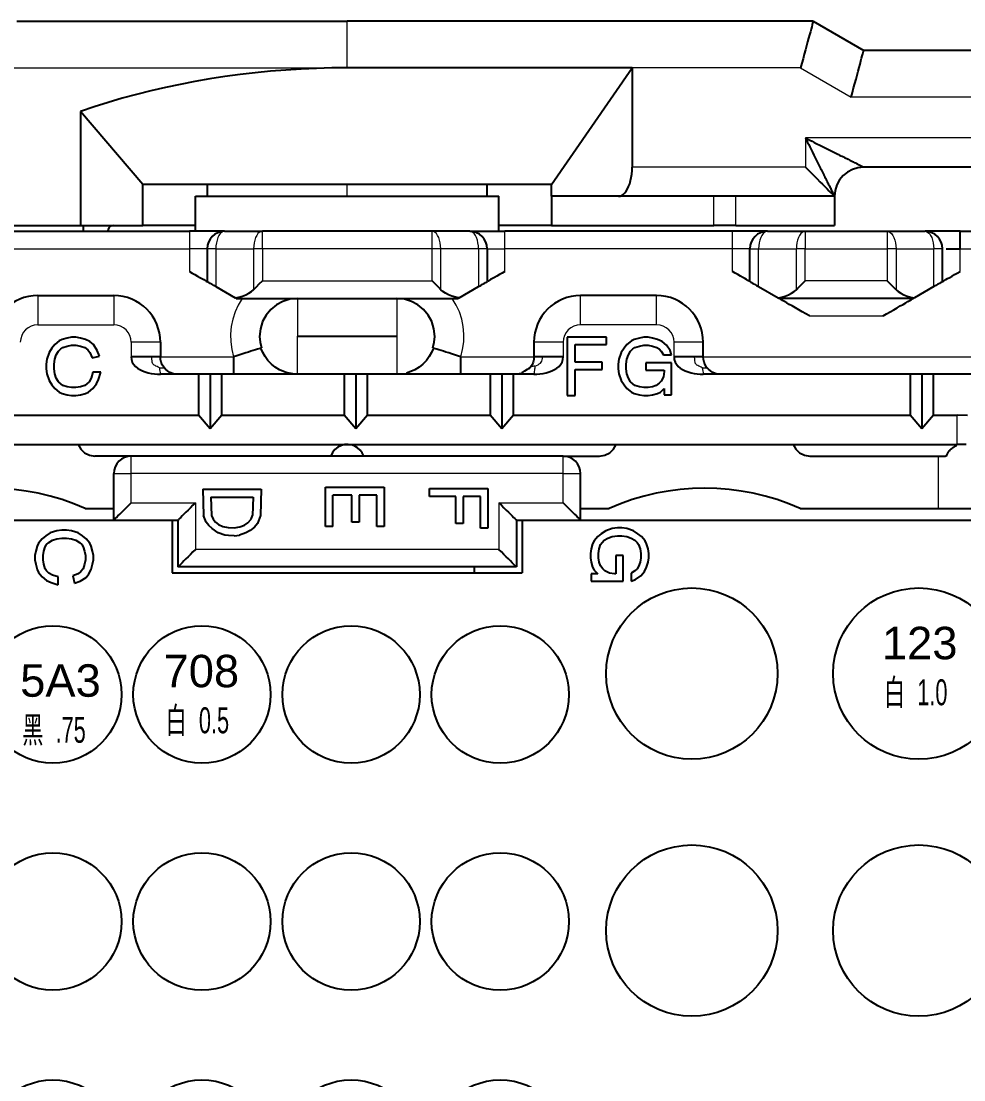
# Model space of a CAD drawing. Header units: millimetres. Extents: x 1638 to 3450, y 1129 to 2069.
# Drawn here: x 1869.52 to 1898.6, y 1913.79 to 1946.44 of the extents above; entities that cross this region are included whole.
import ezdxf

# ---------------------------------------------------------------- set-up
doc = ezdxf.new("R2010")
doc.units = ezdxf.units.MM
doc.layers.add('AM60', color=3, linetype='Continuous', lineweight=25)
doc.layers.add('AM_6', color=3, linetype='Continuous', lineweight=25)
doc.layers.add('线色线径', color=1, linetype='Continuous')
doc.styles.get("Standard").update_dxf_attribs({"font": 'arial.ttf'})

# ---------------------------------------------------------------- blocks, each defined once
blk = doc.blocks.new('*U12')
blk.add_circle((0, 0), 2.117)
blk = doc.blocks.new('*U13')
at = {"layer": 'AM_6', "color": 0, "linetype": 'ByBlock', "lineweight": -2, "transparency": 16777216}
for p in [(0, 21), (4.6, 21), (9.2, 21), (13.8, 21), (18.4, 21), (23, 21), (0, 14), (4.6, 14), (9.2, 14), (13.8, 14), (18.4, 14), (23, 14), (0, 7), (4.6, 7), (9.2, 7), (13.8, 7), (18.4, 7), (23, 7), (0, 0), (4.6, 0), (9.2, 0), (13.8, 0), (18.4, 0), (23, 0)]:
    blk.add_blockref('*U12', p, dxfattribs=at)
blk = doc.blocks.new('*U14')
blk.add_circle((0, 0), 2.641)
blk = doc.blocks.new('*U15')
at = {"layer": 'AM_6', "color": 0, "linetype": 'ByBlock', "lineweight": -2, "transparency": 16777216}
for p in [(0, 23.769), (7, 23.769), (0, 15.846), (7, 15.846), (0, 7.923), (7, 7.923), (0, 0), (7, 0)]:
    blk.add_blockref('*U14', p, dxfattribs=at)
blk = doc.blocks.new('A$C4F331E43')
at = {"layer": 'AM_6', "lineweight": 25}
for points in [[(21.044, 62.82), (21.442, 62.82), (21.848, 62.82), (22.264, 62.82), (22.687, 62.82), (23.118, 62.82), (23.556, 62.82), (24.002, 62.82), (24.453, 62.82), (24.911, 62.82), (25.375, 62.82), (25.844, 62.82), (26.318, 62.82), (26.797, 62.82), (27.279, 62.82), (27.765, 62.82), (28.254, 62.82), (28.746, 62.82), (29.24, 62.82), (29.736, 62.82), (30.233, 62.82), (30.731, 62.82), (31.23, 62.82)], [(45.601, 62.82), (31.23, 62.82)], [(45.601, 62.82), (45.594, 62.792), (45.585, 62.758), (45.572, 62.71), (45.556, 62.65), (45.536, 62.577), (45.514, 62.493), (45.488, 62.398), (45.46, 62.294), (45.43, 62.18), (45.397, 62.059), (45.363, 61.931), (45.327, 61.798), (45.291, 61.661), (45.253, 61.521), (45.215, 61.38)], [(45.601, 62.82), (47.16, 61.92)], [(46.774, 60.48), (46.812, 60.621), (46.849, 60.761), (46.886, 60.898), (46.922, 61.031), (46.956, 61.159), (46.989, 61.28), (47.019, 61.394), (47.047, 61.498), (47.072, 61.593), (47.095, 61.677), (47.114, 61.75), (47.131, 61.81), (47.143, 61.858), (47.153, 61.892), (47.158, 61.913)], [(75.96, 61.92), (47.16, 61.92)], [(31.23, 61.38), (30.755, 61.376), (30.281, 61.363), (29.807, 61.342), (29.334, 61.312), (28.863, 61.274), (28.393, 61.228), (27.925, 61.173), (27.46, 61.11), (26.997, 61.039), (26.537, 60.96), (26.08, 60.872), (25.627, 60.776), (25.178, 60.672), (24.733, 60.561), (24.292, 60.441), (23.857, 60.314), (23.426, 60.178), (23.001, 60.036)], [(40.017, 61.38), (31.23, 61.38)], [(37.53, 57.78), (40.017, 61.38)], [(40.017, 61.38), (40.017, 58.32)], [(23.001, 60.036), (23.001, 56.52)], [(24.93, 57.78), (23.001, 60.036)], [(45.36, 59.22), (45.428, 59.186), (45.497, 59.152), (45.565, 59.118), (45.633, 59.083), (45.719, 59.041), (45.804, 58.998), (45.889, 58.956), (45.973, 58.914), (46.056, 58.872), (46.138, 58.831), (46.179, 58.811), (46.219, 58.79), (46.259, 58.77), (46.299, 58.75), (46.339, 58.731), (46.379, 58.711), (46.417, 58.691), (46.456, 58.672), (46.494, 58.653), (46.532, 58.634), (46.569, 58.616), (46.605, 58.597), (46.641, 58.58), (46.676, 58.562), (46.71, 58.545), (46.744, 58.528), (46.777, 58.512), (46.809, 58.496), (46.84, 58.48), (46.87, 58.465), (46.902, 58.449), (46.934, 58.433), (46.963, 58.419), (46.991, 58.404), (47.017, 58.391), (47.042, 58.379), (47.064, 58.368), (47.084, 58.358), (47.118, 58.341), (47.142, 58.329), (47.15, 58.325), (47.159, 58.321)], [(45.36, 59.22), (45.394, 59.152), (45.428, 59.083), (45.463, 59.015), (45.497, 58.947), (45.539, 58.861), (45.582, 58.776), (45.624, 58.692), (45.666, 58.607), (45.708, 58.524), (45.749, 58.442), (45.769, 58.401), (45.79, 58.361), (45.81, 58.321), (45.83, 58.281), (45.849, 58.241), (45.869, 58.202), (45.889, 58.163), (45.908, 58.124), (45.927, 58.086), (45.946, 58.048), (45.964, 58.011), (45.983, 57.975), (46, 57.939), (46.018, 57.904), (46.035, 57.87), (46.052, 57.836), (46.068, 57.803), (46.084, 57.771), (46.1, 57.74), (46.115, 57.71), (46.131, 57.678), (46.147, 57.646), (46.161, 57.617), (46.176, 57.589), (46.189, 57.563), (46.201, 57.538), (46.212, 57.516), (46.222, 57.496), (46.239, 57.462), (46.251, 57.438), (46.255, 57.43), (46.259, 57.421)], [(39.597, 57.42), (39.648, 57.427), (39.697, 57.446), (39.746, 57.479), (39.792, 57.523), (39.835, 57.579), (39.875, 57.646), (39.911, 57.723), (39.942, 57.809), (39.969, 57.902), (39.989, 58.001), (40.004, 58.105), (40.014, 58.212), (40.017, 58.32)], [(45.36, 58.32), (45.454, 58.226), (45.547, 58.133), (45.638, 58.042), (45.726, 57.954), (45.81, 57.87), (45.889, 57.791), (45.962, 57.718), (46.029, 57.651), (46.088, 57.592), (46.139, 57.541), (46.182, 57.498), (46.216, 57.464), (46.24, 57.44), (46.255, 57.425)], [(47.16, 58.32), (46.979, 58.302), (46.81, 58.249), (46.657, 58.166), (46.524, 58.056), (46.414, 57.923), (46.331, 57.77), (46.278, 57.601), (46.26, 57.42)], [(75.96, 58.32), (75.806, 58.32), (75.653, 58.32), (61.406, 58.32), (47.16, 58.32)], [(37.53, 57.78), (24.93, 57.78)], [(24.93, 56.52), (24.93, 57.78)], [(26.91, 57.78), (26.91, 57.42)], [(35.55, 57.42), (35.55, 57.78)], [(37.53, 57.42), (37.53, 57.78)], [(26.55, 57.42), (26.732, 57.42), (26.925, 57.42), (27.129, 57.42), (27.343, 57.42), (27.567, 57.42), (27.8, 57.42), (28.042, 57.42), (28.291, 57.42), (28.548, 57.42), (28.812, 57.42), (29.082, 57.42), (29.358, 57.42), (29.638, 57.42), (29.922, 57.42), (30.209, 57.42), (30.499, 57.42), (30.791, 57.42), (31.083, 57.42), (31.377, 57.42), (31.669, 57.42), (31.961, 57.42), (32.251, 57.42), (32.538, 57.42), (32.822, 57.42), (33.102, 57.42), (33.378, 57.42), (33.648, 57.42), (33.912, 57.42), (34.169, 57.42), (34.418, 57.42), (34.66, 57.42), (34.893, 57.42), (35.117, 57.42), (35.331, 57.42), (35.535, 57.42), (35.728, 57.42), (35.91, 57.42)], [(26.55, 56.34), (26.55, 57.42)], [(35.91, 56.34), (35.91, 57.42)], [(39.597, 57.42), (37.53, 57.42)], [(37.53, 57.42), (37.53, 56.52)], [(46.26, 57.42), (39.597, 57.42)], [(46.26, 57.42), (46.26, 56.52)], [(19.324, 56.52), (19.748, 56.52), (20.183, 56.52), (20.629, 56.52), (21.085, 56.52), (21.55, 56.52), (22.025, 56.52), (22.509, 56.52), (23.001, 56.52)], [(23.001, 56.52), (24.93, 56.52)], [(23.095, 56.34), (23.095, 56.396), (23.095, 56.446), (23.095, 56.486), (23.095, 56.511), (23.095, 56.52)], [(24.03, 56.52), (23.974, 56.511), (23.924, 56.486), (23.884, 56.446), (23.859, 56.396), (23.85, 56.34)], [(26.55, 56.52), (26.35, 56.52), (26.161, 56.52), (25.984, 56.52), (25.82, 56.52), (25.668, 56.52), (25.53, 56.52), (25.406, 56.52), (25.296, 56.52), (25.199, 56.52), (25.117, 56.52), (25.05, 56.52), (24.998, 56.52), (24.96, 56.52), (24.938, 56.52), (24.93, 56.52)], [(37.53, 56.52), (37.522, 56.52), (37.5, 56.52), (37.462, 56.52), (37.41, 56.52), (37.343, 56.52), (37.261, 56.52), (37.164, 56.52), (37.054, 56.52), (36.93, 56.52), (36.792, 56.52), (36.64, 56.52), (36.476, 56.52), (36.299, 56.52), (36.11, 56.52), (35.91, 56.52)], [(37.53, 56.52), (42.539, 56.52)], [(43.216, 56.52), (43.125, 56.52), (43.023, 56.52), (42.911, 56.52), (42.791, 56.52), (42.666, 56.52), (42.539, 56.52)], [(43.216, 56.52), (43.543, 56.52), (43.858, 56.52), (44.16, 56.52), (44.449, 56.52), (44.725, 56.52), (44.987, 56.52), (45.236, 56.52), (45.47, 56.52), (45.689, 56.52), (45.894, 56.52), (46.085, 56.52), (46.26, 56.52)], [(19.35, 56.34), (26.37, 56.34)], [(27.45, 56.34), (27.442, 56.34), (27.419, 56.34), (27.38, 56.34), (27.326, 56.34), (27.259, 56.34), (27.178, 56.34), (27.086, 56.34), (26.984, 56.34), (26.872, 56.34), (26.753, 56.34), (26.628, 56.34), (26.5, 56.34), (26.37, 56.34)], [(27.45, 56.34), (27.341, 56.329), (27.24, 56.298), (27.148, 56.248), (27.068, 56.182), (27.002, 56.102), (26.952, 56.01), (26.921, 55.909), (26.91, 55.8)], [(27.45, 56.34), (28.614, 56.34)], [(33.846, 56.34), (28.614, 56.34)], [(35.01, 56.34), (33.846, 56.34)], [(35.55, 55.8), (35.539, 55.909), (35.508, 56.01), (35.458, 56.102), (35.392, 56.182), (35.312, 56.248), (35.22, 56.298), (35.119, 56.329), (35.01, 56.34)], [(35.01, 56.34), (35.018, 56.34), (35.041, 56.34), (35.08, 56.34), (35.134, 56.34), (35.201, 56.34), (35.282, 56.34), (35.374, 56.34), (35.476, 56.34), (35.588, 56.34), (35.707, 56.34), (35.832, 56.34), (35.96, 56.34), (36.09, 56.34)], [(43.11, 56.34), (36.09, 56.34)], [(44.19, 56.34), (44.182, 56.34), (44.159, 56.34), (44.12, 56.34), (44.066, 56.34), (43.999, 56.34), (43.918, 56.34), (43.826, 56.34), (43.724, 56.34), (43.612, 56.34), (43.493, 56.34), (43.368, 56.34), (43.24, 56.34), (43.11, 56.34)], [(44.19, 56.34), (44.081, 56.329), (43.98, 56.298), (43.888, 56.248), (43.808, 56.182), (43.742, 56.102), (43.692, 56.01), (43.661, 55.909), (43.65, 55.8)], [(44.19, 56.34), (45.354, 56.34)], [(45.354, 56.34), (47.886, 56.34)], [(47.886, 56.34), (49.05, 56.34)], [(49.59, 55.8), (49.579, 55.909), (49.548, 56.01), (49.498, 56.102), (49.432, 56.182), (49.352, 56.248), (49.26, 56.298), (49.159, 56.329), (49.05, 56.34)], [(50.13, 56.34), (50.018, 56.34), (49.908, 56.34), (49.801, 56.34), (49.697, 56.34), (49.599, 56.34), (49.506, 56.34), (49.419, 56.34), (49.339, 56.34), (49.267, 56.34), (49.204, 56.34), (49.151, 56.34), (49.108, 56.34), (49.076, 56.34), (49.057, 56.34)], [(50.13, 56.34), (60.75, 56.34)], [(50.13, 55.8), (50.13, 55.878), (50.13, 55.959), (50.13, 56.038), (50.13, 56.114), (50.13, 56.16), (50.13, 56.202), (50.13, 56.239), (50.13, 56.285), (50.13, 56.316), (50.13, 56.334)], [(26.91, 55.8), (26.91, 54.79)], [(35.55, 55.8), (35.55, 54.79)], [(43.65, 54.79), (43.65, 55.8)], [(49.59, 54.79), (49.59, 55.8)], [(49.7, 55.8), (49.748, 55.8), (49.813, 55.8), (49.885, 55.8), (49.963, 55.8), (50.046, 55.8), (50.13, 55.8)], [(26.37, 55.101), (26.454, 55.053), (26.537, 55.005), (26.615, 54.96), (26.687, 54.918), (26.752, 54.881), (26.807, 54.849), (26.851, 54.824), (26.884, 54.805), (26.903, 54.793)], [(36.09, 55.101), (36.006, 55.053), (35.923, 55.005), (35.845, 54.96), (35.773, 54.918), (35.708, 54.881), (35.653, 54.849), (35.609, 54.824), (35.576, 54.805), (35.557, 54.793)], [(43.65, 54.79), (43.624, 54.805), (43.591, 54.824), (43.547, 54.849), (43.492, 54.881), (43.427, 54.918), (43.355, 54.96), (43.277, 55.005), (43.194, 55.053), (43.11, 55.101)], [(49.59, 54.79), (49.616, 54.805), (49.649, 54.824), (49.693, 54.849), (49.748, 54.881), (49.813, 54.918), (49.885, 54.96), (49.963, 55.005), (50.046, 55.053), (50.13, 55.101)], [(27.18, 54.634), (27.113, 54.672), (27.054, 54.706), (27.004, 54.735), (26.963, 54.759), (26.934, 54.776), (26.916, 54.786)], [(27.18, 54.634), (27.778, 54.289)], [(27.778, 54.289), (27.893, 54.312), (28.002, 54.343), (28.104, 54.382), (28.195, 54.428), (28.276, 54.481), (28.344, 54.54)], [(28.344, 54.54), (28.429, 54.625), (28.52, 54.716), (28.614, 54.81)], [(33.846, 54.81), (33.94, 54.716), (34.031, 54.625), (34.116, 54.54)], [(34.682, 54.289), (34.567, 54.312), (34.458, 54.343), (34.356, 54.382), (34.265, 54.428), (34.184, 54.481), (34.116, 54.54)], [(34.682, 54.289), (35.28, 54.634)], [(35.28, 54.634), (35.347, 54.672), (35.406, 54.706), (35.456, 54.735), (35.497, 54.759), (35.526, 54.776), (35.544, 54.786)], [(43.65, 54.79), (43.674, 54.776), (43.704, 54.759), (43.744, 54.735), (43.794, 54.706), (43.853, 54.672), (43.92, 54.634)], [(43.92, 54.634), (44.518, 54.289)], [(44.518, 54.289), (44.633, 54.312), (44.742, 54.343), (44.844, 54.382), (44.935, 54.428), (45.016, 54.481), (45.084, 54.54)], [(45.084, 54.54), (45.169, 54.625), (45.26, 54.716), (45.354, 54.81)], [(48.156, 54.54), (48.071, 54.625), (47.98, 54.716), (47.886, 54.81)], [(48.156, 54.54), (48.224, 54.481), (48.305, 54.428), (48.396, 54.382), (48.498, 54.343), (48.607, 54.312), (48.722, 54.289)], [(49.32, 54.634), (48.722, 54.289)], [(49.59, 54.79), (49.566, 54.776), (49.537, 54.759), (49.496, 54.735), (49.446, 54.706), (49.387, 54.672), (49.32, 54.634)], [(21.69, 54.36), (21.543, 54.353), (21.4, 54.331), (21.262, 54.295), (21.13, 54.247), (21.004, 54.186), (20.885, 54.114), (20.774, 54.031), (20.672, 53.938), (20.579, 53.836), (20.496, 53.725), (20.424, 53.606), (20.363, 53.481), (20.315, 53.348), (20.279, 53.21), (20.257, 53.067), (20.25, 52.92)], [(21.69, 54.36), (24.03, 54.36)], [(25.47, 52.92), (25.463, 53.067), (25.441, 53.21), (25.405, 53.348), (25.357, 53.481), (25.296, 53.606), (25.224, 53.725), (25.141, 53.836), (25.048, 53.938), (24.946, 54.031), (24.835, 54.114), (24.716, 54.186), (24.591, 54.247), (24.458, 54.295), (24.32, 54.331), (24.177, 54.353), (24.03, 54.36)], [(27.81, 54.27), (27.802, 54.275), (27.778, 54.289)], [(27.81, 54.27), (34.65, 54.27)], [(29.7, 54.27), (29.464, 54.246), (29.245, 54.178), (29.046, 54.07), (28.873, 53.927), (28.73, 53.754), (28.622, 53.555), (28.554, 53.336), (28.53, 53.1)], [(33.93, 53.1), (33.906, 53.336), (33.838, 53.555), (33.73, 53.754), (33.587, 53.927), (33.414, 54.07), (33.215, 54.178), (32.996, 54.246), (32.76, 54.27)], [(34.65, 54.27), (34.658, 54.275), (34.682, 54.289)], [(38.43, 54.36), (38.283, 54.353), (38.14, 54.331), (38.002, 54.295), (37.869, 54.247), (37.744, 54.186), (37.625, 54.114), (37.514, 54.031), (37.412, 53.938), (37.319, 53.836), (37.236, 53.725), (37.164, 53.606), (37.103, 53.481), (37.055, 53.348), (37.019, 53.21), (36.997, 53.067), (36.99, 52.92)], [(40.77, 54.36), (38.43, 54.36)], [(42.21, 52.92), (42.203, 53.067), (42.181, 53.21), (42.145, 53.348), (42.097, 53.481), (42.036, 53.606), (41.964, 53.725), (41.881, 53.836), (41.788, 53.938), (41.686, 54.031), (41.575, 54.114), (41.456, 54.186), (41.331, 54.247), (41.198, 54.295), (41.06, 54.331), (40.917, 54.353), (40.77, 54.36)], [(44.518, 54.289), (44.542, 54.275), (44.55, 54.27)], [(48.69, 54.27), (44.55, 54.27)], [(45.485, 53.73), (45.373, 53.795), (45.261, 53.859), (45.154, 53.921), (45.051, 53.981), (44.954, 54.037), (44.865, 54.088), (44.785, 54.134), (44.716, 54.174), (44.657, 54.208), (44.611, 54.235), (44.577, 54.254), (44.557, 54.266)], [(47.755, 53.73), (47.867, 53.795), (47.979, 53.859), (48.086, 53.921), (48.189, 53.981), (48.286, 54.037), (48.375, 54.088), (48.455, 54.134), (48.524, 54.174), (48.583, 54.208), (48.629, 54.235), (48.663, 54.254), (48.683, 54.266)], [(48.722, 54.289), (48.698, 54.275), (48.69, 54.27)], [(22.35, 52.959), (22.215, 52.847)], [(22.44, 53.004), (22.35, 52.959)], [(22.597, 53.049), (22.44, 53.004)], [(22.732, 53.072), (22.597, 53.049)], [(22.867, 53.072), (22.732, 53.072)], [(23.002, 53.049), (22.867, 53.072)], [(23.16, 53.004), (23.002, 53.049)], [(23.295, 52.937), (23.16, 53.004)], [(23.407, 52.847), (23.295, 52.937)], [(25.47, 52.92), (25.47, 52.47)], [(28.53, 53.1), (28.544, 52.92), (28.586, 52.744)], [(33.875, 52.744), (33.916, 52.92), (33.93, 53.1)], [(36.99, 52.92), (36.99, 52.47)], [(39.229, 53.072), (38.014, 53.072)], [(38.014, 53.072), (38.014, 51.272)], [(39.229, 52.847), (39.229, 53.072)], [(39.994, 52.959), (39.859, 52.847)], [(40.084, 53.004), (39.994, 52.959)], [(40.241, 53.049), (40.084, 53.004)], [(40.376, 53.072), (40.241, 53.049)], [(40.511, 53.072), (40.376, 53.072)], [(40.646, 53.049), (40.511, 53.072)], [(40.804, 53.004), (40.646, 53.049)], [(40.939, 52.937), (40.804, 53.004)], [(41.074, 52.824), (40.939, 52.937)], [(42.21, 52.47), (42.21, 52.92)], [(22.035, 52.599), (21.967, 52.397)], [(22.125, 52.734), (22.035, 52.599)], [(22.215, 52.847), (22.125, 52.734)], [(22.26, 52.532), (22.327, 52.644)], [(22.327, 52.644), (22.395, 52.712)], [(22.395, 52.712), (22.462, 52.757)], [(22.462, 52.757), (22.597, 52.802)], [(22.597, 52.802), (22.732, 52.824)], [(22.732, 52.824), (22.867, 52.824)], [(22.867, 52.824), (23.002, 52.802)], [(23.002, 52.802), (23.137, 52.757)], [(23.137, 52.757), (23.227, 52.689)], [(23.227, 52.689), (23.295, 52.599)], [(23.295, 52.599), (23.362, 52.442)], [(23.52, 52.667), (23.407, 52.847)], [(23.587, 52.487), (23.52, 52.667)], [(28.57, 52.739), (28.545, 52.731), (28.508, 52.719), (28.46, 52.704), (28.402, 52.685), (28.334, 52.664), (28.263, 52.641), (28.184, 52.616), (28.1, 52.589), (28.011, 52.56), (27.919, 52.531), (27.824, 52.501), (27.728, 52.47)], [(29.405, 51.968), (29.27, 52.012), (29.14, 52.072), (29.012, 52.152), (28.894, 52.248), (28.788, 52.358), (28.697, 52.48), (28.626, 52.605), (28.569, 52.739)], [(33.891, 52.739), (33.835, 52.605), (33.763, 52.48), (33.672, 52.358), (33.566, 52.248), (33.448, 52.152), (33.32, 52.072), (33.19, 52.012), (33.055, 51.968)], [(34.732, 52.47), (34.636, 52.501), (34.541, 52.531), (34.449, 52.56), (34.36, 52.589), (34.276, 52.616), (34.197, 52.641), (34.126, 52.664), (34.058, 52.685), (34, 52.704), (33.952, 52.719), (33.915, 52.731), (33.89, 52.739)], [(38.261, 52.307), (38.261, 52.847)], [(38.261, 52.847), (39.229, 52.847)], [(39.679, 52.599), (39.611, 52.397)], [(39.769, 52.734), (39.679, 52.599)], [(39.859, 52.847), (39.769, 52.734)], [(39.904, 52.532), (39.971, 52.644)], [(39.971, 52.644), (40.039, 52.712)], [(40.039, 52.712), (40.106, 52.757)], [(40.106, 52.757), (40.241, 52.802)], [(40.241, 52.802), (40.376, 52.824)], [(40.376, 52.824), (40.511, 52.824)], [(40.511, 52.824), (40.646, 52.802)], [(40.646, 52.802), (40.781, 52.757)], [(40.781, 52.757), (40.849, 52.712)], [(40.849, 52.712), (40.916, 52.644)], [(40.916, 52.644), (40.984, 52.532)], [(41.186, 52.667), (41.074, 52.824)], [(41.231, 52.532), (41.186, 52.667)], [(21.967, 52.397), (21.945, 52.239)], [(21.945, 52.239), (21.945, 52.104)], [(22.192, 52.239), (22.215, 52.397)], [(22.192, 52.104), (22.192, 52.239)], [(22.215, 52.397), (22.26, 52.532)], [(23.362, 52.442), (23.587, 52.487)], [(24.57, 52.47), (24.579, 52.384), (24.604, 52.307), (24.644, 52.238), (24.697, 52.176), (24.761, 52.122), (24.834, 52.075), (24.916, 52.035), (25.003, 52.002), (25.095, 51.975), (25.189, 51.955), (25.284, 51.941), (25.378, 51.933), (25.47, 51.93)], [(25.206, 52.47), (25.131, 52.47), (25.049, 52.47), (24.961, 52.47), (24.867, 52.47), (24.77, 52.47), (24.671, 52.47), (24.57, 52.47)], [(25.47, 52.47), (25.447, 52.47), (25.42, 52.47), (25.381, 52.47), (25.332, 52.47), (25.274, 52.47), (25.206, 52.47)], [(25.628, 52.088), (25.573, 52.153), (25.529, 52.225), (25.496, 52.303), (25.477, 52.386), (25.47, 52.47)], [(27.728, 52.47), (27.728, 52.386), (27.728, 52.303), (27.728, 52.225), (27.728, 52.153), (27.728, 52.088), (27.728, 52.033), (27.728, 51.989), (27.728, 51.956), (27.728, 51.937)], [(34.732, 51.93), (34.732, 51.956), (34.732, 51.989), (34.732, 52.033), (34.732, 52.088), (34.732, 52.153), (34.732, 52.225), (34.732, 52.303), (34.732, 52.386), (34.732, 52.47)], [(36.99, 52.47), (36.983, 52.386), (36.964, 52.303), (36.931, 52.225), (36.887, 52.153), (36.832, 52.088)], [(36.99, 51.93), (37.082, 51.933), (37.176, 51.941), (37.271, 51.955), (37.365, 51.975), (37.457, 52.002), (37.544, 52.035), (37.626, 52.075), (37.699, 52.122), (37.763, 52.176), (37.816, 52.238), (37.856, 52.307), (37.881, 52.384), (37.89, 52.47)], [(37.254, 52.47), (37.186, 52.47), (37.128, 52.47), (37.079, 52.47), (37.041, 52.47), (37.013, 52.47), (36.996, 52.47)], [(37.89, 52.47), (37.789, 52.47), (37.69, 52.47), (37.593, 52.47), (37.5, 52.47), (37.411, 52.47), (37.329, 52.47), (37.254, 52.47)], [(39.094, 52.307), (38.261, 52.307)], [(39.094, 52.082), (39.094, 52.307)], [(39.611, 52.397), (39.589, 52.239)], [(39.589, 52.239), (39.589, 52.104)], [(39.836, 52.239), (39.859, 52.397)], [(39.836, 52.104), (39.836, 52.239)], [(39.859, 52.397), (39.904, 52.532)], [(41.231, 52.284), (40.444, 52.284)], [(40.444, 52.284), (40.444, 52.059)], [(40.984, 52.532), (41.231, 52.532)], [(41.231, 51.294), (41.231, 52.284)], [(41.31, 52.47), (41.319, 52.384), (41.344, 52.307), (41.384, 52.238), (41.437, 52.176), (41.501, 52.122), (41.574, 52.075), (41.656, 52.035), (41.743, 52.002), (41.835, 51.975), (41.929, 51.955), (42.024, 51.941), (42.118, 51.933), (42.21, 51.93)], [(41.946, 52.47), (41.871, 52.47), (41.789, 52.47), (41.701, 52.47), (41.607, 52.47), (41.51, 52.47), (41.411, 52.47), (41.31, 52.47)], [(42.21, 52.47), (42.187, 52.47), (42.16, 52.47), (42.121, 52.47), (42.072, 52.47), (42.014, 52.47), (41.946, 52.47)], [(42.368, 52.088), (42.313, 52.153), (42.269, 52.225), (42.236, 52.303), (42.217, 52.386), (42.21, 52.47)], [(21.945, 52.104), (21.967, 51.947)], [(21.967, 51.947), (22.035, 51.744)], [(22.215, 51.947), (22.192, 52.104)], [(22.26, 51.812), (22.215, 51.947)], [(23.385, 51.992), (23.34, 51.812)], [(23.632, 51.992), (23.385, 51.992)], [(23.565, 51.767), (23.632, 51.992)], [(26.64, 51.93), (25.47, 51.93)], [(26.01, 51.93), (25.926, 51.937), (25.843, 51.956), (25.765, 51.989), (25.693, 52.033), (25.628, 52.088)], [(26.64, 51.93), (26.64, 50.67)], [(27, 51.93), (26.64, 51.93)], [(27, 51.93), (27, 50.254)], [(27.36, 51.93), (27, 51.93)], [(27.36, 50.67), (27.36, 51.93)], [(31.14, 51.93), (27.36, 51.93)], [(29.7, 51.93), (29.549, 51.94), (29.388, 51.972)], [(31.14, 51.93), (31.14, 50.67)], [(31.5, 51.93), (31.14, 51.93)], [(31.5, 51.93), (31.5, 50.254)], [(31.86, 51.93), (31.5, 51.93)], [(31.86, 50.67), (31.86, 51.93)], [(35.64, 51.93), (31.86, 51.93)], [(35.64, 51.93), (35.64, 50.67)], [(36, 51.93), (35.64, 51.93)], [(36, 51.93), (36, 50.254)], [(36.36, 51.93), (36, 51.93)], [(36.36, 50.67), (36.36, 51.93)], [(36.99, 51.93), (36.36, 51.93)], [(36.605, 51.953), (36.45, 51.93)], [(36.867, 52.144), (36.784, 52.083), (36.698, 52.024), (36.68, 52.013), (36.662, 52.001), (36.648, 51.992), (36.633, 51.984), (36.621, 51.977), (36.611, 51.972), (36.604, 51.969)], [(38.261, 52.082), (39.094, 52.082)], [(38.261, 51.272), (38.261, 52.082)], [(39.589, 52.104), (39.611, 51.947)], [(39.611, 51.947), (39.679, 51.744)], [(39.859, 51.947), (39.836, 52.104)], [(39.904, 51.812), (39.859, 51.947)], [(40.444, 52.059), (41.006, 52.059)], [(41.006, 52.014), (40.984, 51.857)], [(41.006, 52.059), (41.006, 52.014)], [(48.591, 51.93), (42.21, 51.93)], [(42.75, 51.93), (42.666, 51.937), (42.583, 51.956), (42.505, 51.989), (42.433, 52.033), (42.368, 52.088)], [(48.591, 51.93), (48.591, 50.67)], [(48.951, 51.93), (48.591, 51.93)], [(48.951, 51.93), (48.951, 50.254)], [(49.311, 51.93), (48.951, 51.93)], [(49.311, 50.67), (49.311, 51.93)], [(51.03, 51.93), (49.311, 51.93)], [(22.035, 51.744), (22.125, 51.609)], [(22.125, 51.609), (22.215, 51.497)], [(22.327, 51.699), (22.26, 51.812)], [(22.395, 51.632), (22.327, 51.699)], [(22.462, 51.587), (22.395, 51.632)], [(22.597, 51.542), (22.462, 51.587)], [(23.137, 51.587), (23.002, 51.542)], [(23.205, 51.632), (23.137, 51.587)], [(23.272, 51.699), (23.205, 51.632)], [(23.34, 51.812), (23.272, 51.699)], [(23.385, 51.497), (23.497, 51.632)], [(23.497, 51.632), (23.565, 51.767)], [(39.679, 51.744), (39.769, 51.609)], [(39.769, 51.609), (39.859, 51.497)], [(39.971, 51.699), (39.904, 51.812)], [(40.039, 51.632), (39.971, 51.699)], [(40.106, 51.587), (40.039, 51.632)], [(40.241, 51.542), (40.106, 51.587)], [(40.759, 51.587), (40.646, 51.542)], [(40.849, 51.654), (40.759, 51.587)], [(40.916, 51.722), (40.849, 51.654)], [(40.984, 51.857), (40.916, 51.722)], [(22.215, 51.497), (22.35, 51.384)], [(22.35, 51.384), (22.44, 51.339)], [(22.44, 51.339), (22.597, 51.294)], [(22.732, 51.519), (22.597, 51.542)], [(22.597, 51.294), (22.732, 51.272)], [(22.867, 51.519), (22.732, 51.519)], [(22.732, 51.272), (22.867, 51.272)], [(23.002, 51.542), (22.867, 51.519)], [(22.867, 51.272), (23.002, 51.294)], [(23.002, 51.294), (23.16, 51.339)], [(23.16, 51.339), (23.25, 51.384)], [(23.25, 51.384), (23.385, 51.497)], [(38.014, 51.272), (38.261, 51.272)], [(39.859, 51.497), (39.994, 51.384)], [(39.994, 51.384), (40.084, 51.339)], [(40.084, 51.339), (40.241, 51.294)], [(40.376, 51.519), (40.241, 51.542)], [(40.241, 51.294), (40.376, 51.272)], [(40.511, 51.519), (40.376, 51.519)], [(40.376, 51.272), (40.511, 51.272)], [(40.646, 51.542), (40.511, 51.519)], [(40.511, 51.272), (40.646, 51.294)], [(40.646, 51.294), (40.804, 51.339)], [(40.804, 51.339), (40.894, 51.384)], [(40.894, 51.384), (41.006, 51.497)], [(41.006, 51.497), (41.006, 51.294)], [(41.006, 51.294), (41.231, 51.294)], [(18.36, 50.67), (26.64, 50.67)], [(27, 50.254), (26.64, 50.67)], [(27.36, 50.67), (27, 50.254)], [(27.36, 50.67), (31.14, 50.67)], [(31.5, 50.254), (31.14, 50.67)], [(31.86, 50.67), (31.5, 50.254)], [(31.86, 50.67), (35.64, 50.67)], [(36, 50.254), (35.64, 50.67)], [(36.36, 50.67), (36, 50.254)], [(36.36, 50.67), (48.591, 50.67)], [(48.951, 50.254), (48.591, 50.67)], [(49.311, 50.67), (48.951, 50.254)], [(49.311, 50.67), (50.04, 50.67)], [(50.364, 50.662), (50.04, 50.67)], [(12.42, 49.77), (50.04, 49.77)], [(22.936, 49.77), (23.015, 49.623), (23.133, 49.509), (23.28, 49.436), (23.445, 49.41)], [(31.739, 49.41), (31.693, 49.509), (31.629, 49.594), (31.552, 49.664), (31.463, 49.717), (31.365, 49.753), (31.262, 49.769), (31.156, 49.765), (31.05, 49.739), (30.941, 49.686), (30.848, 49.612), (30.774, 49.519), (30.721, 49.41)], [(39.015, 49.41), (39.18, 49.436), (39.327, 49.509), (39.445, 49.623), (39.524, 49.77)], [(44.986, 49.77), (45.065, 49.623), (45.183, 49.509), (45.33, 49.436), (45.495, 49.41)], [(49.711, 49.41), (49.719, 49.433), (49.729, 49.455), (49.74, 49.477), (49.751, 49.498), (49.764, 49.519), (49.777, 49.539), (49.791, 49.558), (49.806, 49.577), (49.822, 49.595), (49.839, 49.613), (49.856, 49.629), (49.874, 49.645), (49.893, 49.66), (49.912, 49.674), (49.932, 49.687), (49.952, 49.699), (49.973, 49.71), (49.994, 49.72), (50.035, 49.737)], [(50.318, 49.763), (50.04, 49.77)], [(24.57, 49.41), (23.445, 49.41)], [(24.57, 49.41), (24.461, 49.399), (24.36, 49.368), (24.268, 49.318), (24.188, 49.252), (24.122, 49.172), (24.072, 49.08), (24.041, 48.979), (24.03, 48.87)], [(37.89, 49.41), (24.57, 49.41)], [(38.43, 48.87), (38.419, 48.979), (38.388, 49.08), (38.338, 49.172), (38.272, 49.252), (38.192, 49.318), (38.1, 49.368), (37.999, 49.399), (37.89, 49.41)], [(37.89, 49.41), (39.015, 49.41)], [(45.495, 49.41), (49.455, 49.41)], [(49.455, 49.41), (49.568, 49.41), (49.68, 49.41)], [(49.711, 49.41), (49.703, 49.41), (49.695, 49.41), (49.688, 49.41), (49.68, 49.41)], [(24.03, 47.43), (24.03, 48.87)], [(38.43, 47.43), (38.43, 48.87)], [(23.15, 47.79), (22.796, 47.938), (22.436, 48.066), (22.072, 48.174), (21.703, 48.263), (21.331, 48.331), (20.957, 48.381), (20.581, 48.41), (20.205, 48.42), (19.829, 48.41), (19.453, 48.381), (19.079, 48.331), (18.707, 48.263), (18.339, 48.174), (17.974, 48.066), (17.614, 47.938), (17.26, 47.79)], [(45.2, 47.79), (44.846, 47.938), (44.486, 48.066), (44.122, 48.174), (43.753, 48.263), (43.381, 48.331), (43.007, 48.381), (42.631, 48.41), (42.255, 48.42), (41.879, 48.41), (41.503, 48.381), (41.129, 48.331), (40.757, 48.263), (40.389, 48.174), (40.024, 48.066), (39.664, 47.938), (39.31, 47.79)], [(23.15, 47.79), (24.03, 47.79)], [(24.03, 47.43), (24.052, 47.452), (24.079, 47.479), (24.116, 47.516), (24.162, 47.562), (24.216, 47.616), (24.278, 47.678), (24.346, 47.746), (24.418, 47.818), (24.493, 47.893), (24.57, 47.97)], [(26.55, 47.97), (26.473, 47.893), (26.398, 47.818), (26.326, 47.746), (26.258, 47.678), (26.196, 47.616), (26.142, 47.562), (26.096, 47.516), (26.059, 47.479), (26.032, 47.452), (26.015, 47.435)], [(35.91, 47.97), (35.987, 47.893), (36.062, 47.818), (36.134, 47.746), (36.202, 47.678), (36.264, 47.616), (36.318, 47.562), (36.364, 47.516), (36.401, 47.479), (36.428, 47.452), (36.445, 47.435)], [(37.89, 47.97), (37.967, 47.893), (38.042, 47.818), (38.114, 47.746), (38.182, 47.678), (38.244, 47.616), (38.298, 47.562), (38.344, 47.516), (38.381, 47.479), (38.408, 47.452), (38.425, 47.435)], [(38.43, 47.79), (39.31, 47.79)], [(45.2, 47.79), (49.455, 47.79)], [(49.455, 47.79), (49.632, 47.79), (49.807, 47.79), (49.979, 47.79), (50.146, 47.79), (50.306, 47.79), (50.458, 47.79), (50.6, 47.79), (50.731, 47.79), (50.85, 47.79)], [(11.205, 47.43), (24.03, 47.43)], [(24.03, 47.43), (26.01, 47.43)], [(25.83, 47.43), (25.83, 45.81)], [(26.01, 47.43), (26.01, 45.99)], [(36.45, 47.43), (36.45, 45.99)], [(36.45, 47.43), (38.43, 47.43)], [(36.63, 47.43), (36.63, 45.81)], [(26.55, 46.53), (26.473, 46.453), (26.398, 46.378), (26.326, 46.306), (26.258, 46.238), (26.196, 46.176), (26.142, 46.122), (26.096, 46.076), (26.059, 46.039), (26.032, 46.012), (26.015, 45.995)], [(36.45, 45.99), (36.428, 46.012), (36.401, 46.039), (36.364, 46.076), (36.318, 46.122), (36.264, 46.176), (36.202, 46.238), (36.134, 46.306), (36.062, 46.378), (35.987, 46.453), (35.91, 46.53)], [(25.83, 45.81), (35.146, 45.81)], [(36.45, 45.99), (26.01, 45.99)], [(35.146, 45.99), (35.146, 45.81)], [(35.146, 45.81), (36.63, 45.81)]]:
    blk.add_lwpolyline(points, dxfattribs=at)
at = {"layer": 'AM_6', "lineweight": 9}
for points in [[(31.23, 61.38), (31.23, 61.531), (31.23, 61.679), (31.23, 61.825), (31.23, 61.966), (31.23, 62.1), (31.23, 62.226), (31.23, 62.344), (31.23, 62.45), (31.23, 62.545), (31.23, 62.627), (31.23, 62.696), (31.23, 62.75), (31.23, 62.789), (31.23, 62.812), (31.23, 62.82)], [(20.961, 61.38), (21.393, 61.38), (21.833, 61.38), (22.28, 61.38), (22.736, 61.38), (23.198, 61.38), (23.667, 61.38), (24.142, 61.38), (24.623, 61.38), (25.11, 61.38), (25.602, 61.38), (26.099, 61.38), (26.599, 61.38), (27.104, 61.38), (27.612, 61.38), (28.123, 61.38), (28.637, 61.38), (29.153, 61.38), (29.671, 61.38), (30.19, 61.38), (30.71, 61.38), (31.23, 61.38)], [(45.215, 61.38), (40.017, 61.38)], [(45.215, 61.38), (46.774, 60.48)], [(75.96, 60.48), (46.774, 60.48)], [(75.96, 59.22), (45.36, 59.22)], [(45.36, 59.22), (45.36, 58.32)], [(45.36, 58.32), (40.017, 58.32)], [(31.23, 57.42), (31.23, 57.78)], [(42.539, 56.52), (42.539, 57.42)], [(43.216, 56.52), (43.216, 57.42)], [(26.37, 56.34), (26.37, 56.332), (26.37, 56.307), (26.37, 56.268), (26.37, 56.214), (26.37, 56.147), (26.37, 56.07), (26.37, 55.985), (26.37, 55.894), (26.37, 55.8)], [(27.45, 56.34), (27.403, 56.332), (27.358, 56.307), (27.315, 56.268), (27.276, 56.214), (27.243, 56.147), (27.216, 56.07), (27.196, 55.985), (27.184, 55.894), (27.18, 55.8)], [(28.614, 56.34), (28.567, 56.332), (28.521, 56.307), (28.479, 56.268), (28.44, 56.214), (28.407, 56.147), (28.38, 56.07), (28.36, 55.985), (28.348, 55.894), (28.344, 55.8)], [(28.614, 55.8), (28.614, 55.894), (28.614, 55.985), (28.614, 56.07), (28.614, 56.147), (28.614, 56.214), (28.614, 56.268), (28.614, 56.307), (28.614, 56.332), (28.614, 56.34)], [(33.846, 55.8), (33.846, 55.894), (33.846, 55.985), (33.846, 56.07), (33.846, 56.147), (33.846, 56.214), (33.846, 56.268), (33.846, 56.307), (33.846, 56.332), (33.846, 56.34)], [(34.116, 55.8), (34.112, 55.894), (34.1, 55.985), (34.08, 56.07), (34.053, 56.147), (34.02, 56.214), (33.981, 56.268), (33.939, 56.307), (33.893, 56.332), (33.846, 56.34)], [(35.28, 55.8), (35.276, 55.894), (35.264, 55.985), (35.244, 56.07), (35.217, 56.147), (35.184, 56.214), (35.145, 56.268), (35.102, 56.307), (35.057, 56.332), (35.01, 56.34)], [(36.09, 55.8), (36.09, 55.894), (36.09, 55.985), (36.09, 56.07), (36.09, 56.147), (36.09, 56.214), (36.09, 56.268), (36.09, 56.307), (36.09, 56.332), (36.09, 56.34)], [(43.11, 55.8), (43.11, 55.894), (43.11, 55.985), (43.11, 56.07), (43.11, 56.147), (43.11, 56.214), (43.11, 56.268), (43.11, 56.307), (43.11, 56.332), (43.11, 56.34)], [(44.19, 56.34), (44.143, 56.332), (44.098, 56.307), (44.055, 56.268), (44.016, 56.214), (43.983, 56.147), (43.956, 56.07), (43.936, 55.985), (43.924, 55.894), (43.92, 55.8)], [(45.354, 56.34), (45.307, 56.332), (45.261, 56.307), (45.219, 56.268), (45.18, 56.214), (45.147, 56.147), (45.12, 56.07), (45.1, 55.985), (45.088, 55.894), (45.084, 55.8)], [(45.354, 56.34), (45.354, 56.332), (45.354, 56.307), (45.354, 56.268), (45.354, 56.214), (45.354, 56.147), (45.354, 56.07), (45.354, 55.985), (45.354, 55.894), (45.354, 55.8)], [(47.886, 56.34), (47.886, 56.332), (47.886, 56.307), (47.886, 56.268), (47.886, 56.214), (47.886, 56.147), (47.886, 56.07), (47.886, 55.985), (47.886, 55.894), (47.886, 55.8)], [(47.886, 56.34), (47.933, 56.332), (47.979, 56.307), (48.021, 56.268), (48.06, 56.214), (48.093, 56.147), (48.12, 56.07), (48.14, 55.985), (48.152, 55.894), (48.156, 55.8)], [(49.05, 56.34), (49.097, 56.332), (49.142, 56.307), (49.185, 56.268), (49.224, 56.214), (49.257, 56.147), (49.284, 56.07), (49.304, 55.985), (49.316, 55.894), (49.32, 55.8)], [(19.35, 55.8), (26.37, 55.8)], [(26.91, 55.8), (26.902, 55.8), (26.877, 55.8), (26.838, 55.8), (26.784, 55.8), (26.717, 55.8), (26.64, 55.8), (26.555, 55.8), (26.464, 55.8), (26.37, 55.8)], [(26.37, 55.8), (26.37, 55.101)], [(27.18, 55.8), (27.103, 55.8), (27.036, 55.8), (26.982, 55.8), (26.943, 55.8), (26.918, 55.8), (26.91, 55.8)], [(27.18, 55.8), (28.344, 55.8)], [(27.18, 55.8), (27.18, 54.634)], [(28.614, 55.8), (28.52, 55.8), (28.429, 55.8), (28.344, 55.8)], [(28.344, 55.8), (28.344, 54.54)], [(33.846, 55.8), (28.614, 55.8)], [(28.614, 55.8), (28.614, 54.81)], [(34.116, 55.8), (34.031, 55.8), (33.94, 55.8), (33.846, 55.8)], [(33.846, 54.81), (33.846, 55.8)], [(34.116, 54.54), (34.116, 55.8)], [(35.28, 55.8), (34.116, 55.8)], [(35.55, 55.8), (35.542, 55.8), (35.517, 55.8), (35.478, 55.8), (35.424, 55.8), (35.357, 55.8), (35.28, 55.8)], [(35.28, 55.8), (35.28, 54.634)], [(35.55, 55.8), (35.558, 55.8), (35.583, 55.8), (35.622, 55.8), (35.676, 55.8), (35.743, 55.8), (35.82, 55.8), (35.905, 55.8), (35.996, 55.8), (36.09, 55.8)], [(36.09, 55.101), (36.09, 55.8)], [(43.11, 55.8), (36.09, 55.8)], [(43.65, 55.8), (43.642, 55.8), (43.617, 55.8), (43.578, 55.8), (43.524, 55.8), (43.457, 55.8), (43.38, 55.8), (43.295, 55.8), (43.204, 55.8), (43.11, 55.8)], [(43.11, 55.101), (43.11, 55.8)], [(43.65, 55.8), (43.658, 55.8), (43.683, 55.8), (43.722, 55.8), (43.776, 55.8), (43.843, 55.8), (43.92, 55.8)], [(43.92, 55.8), (45.084, 55.8)], [(43.92, 54.634), (43.92, 55.8)], [(45.354, 55.8), (45.26, 55.8), (45.169, 55.8), (45.084, 55.8)], [(45.084, 54.54), (45.084, 55.8)], [(45.354, 55.8), (47.886, 55.8)], [(45.354, 54.81), (45.354, 55.8)], [(48.156, 55.8), (48.071, 55.8), (47.98, 55.8), (47.886, 55.8)], [(47.886, 55.8), (47.886, 54.81)], [(48.156, 55.8), (48.156, 54.54)], [(48.156, 55.8), (49.32, 55.8)], [(49.59, 55.8), (49.582, 55.8), (49.557, 55.8), (49.518, 55.8), (49.464, 55.8), (49.397, 55.8), (49.32, 55.8)], [(49.32, 54.634), (49.32, 55.8)], [(50.13, 55.101), (50.13, 55.8)], [(50.13, 55.8), (60.75, 55.8)], [(28.614, 54.81), (33.846, 54.81)], [(47.886, 54.81), (45.354, 54.81)], [(21.69, 54.36), (21.69, 54.352), (21.69, 54.329), (21.69, 54.291), (21.69, 54.239), (21.69, 54.174), (21.69, 54.096), (21.69, 54.008), (21.69, 53.91), (21.69, 53.804), (21.69, 53.693), (21.69, 53.577), (21.69, 53.46)], [(24.03, 54.36), (24.03, 54.352), (24.03, 54.329), (24.03, 54.291), (24.03, 54.239), (24.03, 54.174), (24.03, 54.096), (24.03, 54.008), (24.03, 53.91), (24.03, 53.804), (24.03, 53.693), (24.03, 53.577), (24.03, 53.46)], [(27.992, 54.27), (27.869, 54.066), (27.771, 53.852), (27.699, 53.629), (27.652, 53.401), (27.631, 53.168), (27.637, 52.934), (27.669, 52.7), (27.728, 52.47)], [(29.7, 54.27), (29.7, 54.262), (29.7, 54.236), (29.7, 54.194), (29.7, 54.137), (29.7, 54.064), (29.7, 53.978), (29.7, 53.879), (29.7, 53.768), (29.7, 53.648), (29.7, 53.52), (29.7, 53.386), (29.7, 53.248), (29.7, 53.108)], [(32.76, 54.27), (32.76, 54.262), (32.76, 54.236), (32.76, 54.194), (32.76, 54.137), (32.76, 54.064), (32.76, 53.978), (32.76, 53.879), (32.76, 53.768), (32.76, 53.648), (32.76, 53.52), (32.76, 53.386), (32.76, 53.248), (32.76, 53.108)], [(34.732, 52.47), (34.791, 52.7), (34.823, 52.934), (34.829, 53.168), (34.808, 53.401), (34.761, 53.629), (34.689, 53.852), (34.591, 54.066), (34.468, 54.27)], [(38.43, 53.46), (38.43, 53.577), (38.43, 53.693), (38.43, 53.804), (38.43, 53.91), (38.43, 54.008), (38.43, 54.096), (38.43, 54.174), (38.43, 54.239), (38.43, 54.291), (38.43, 54.329), (38.43, 54.352), (38.43, 54.36)], [(40.77, 53.46), (40.77, 53.577), (40.77, 53.693), (40.77, 53.804), (40.77, 53.91), (40.77, 54.008), (40.77, 54.096), (40.77, 54.174), (40.77, 54.239), (40.77, 54.291), (40.77, 54.329), (40.77, 54.352), (40.77, 54.36)], [(45.485, 53.73), (47.755, 53.73)], [(21.69, 53.46), (21.581, 53.449), (21.48, 53.418), (21.388, 53.368), (21.308, 53.302), (21.242, 53.222), (21.192, 53.13), (21.161, 53.029), (21.15, 52.92)], [(21.69, 53.46), (24.03, 53.46)], [(24.57, 52.92), (24.559, 53.029), (24.528, 53.13), (24.478, 53.222), (24.412, 53.302), (24.332, 53.368), (24.24, 53.418), (24.139, 53.449), (24.03, 53.46)], [(38.43, 53.46), (38.321, 53.449), (38.22, 53.418), (38.128, 53.368), (38.048, 53.302), (37.982, 53.222), (37.932, 53.13), (37.901, 53.029), (37.89, 52.92)], [(40.77, 53.46), (38.43, 53.46)], [(41.31, 52.92), (41.299, 53.029), (41.268, 53.13), (41.218, 53.222), (41.152, 53.302), (41.072, 53.368), (40.98, 53.418), (40.879, 53.449), (40.77, 53.46)], [(25.47, 52.92), (25.462, 52.92), (25.439, 52.92), (25.402, 52.92), (25.349, 52.92), (25.284, 52.92), (25.206, 52.92), (25.118, 52.92), (25.02, 52.92), (24.914, 52.92), (24.803, 52.92), (24.687, 52.92), (24.57, 52.92)], [(24.57, 52.92), (24.57, 52.47)], [(29.7, 53.108), (29.692, 53.1), (29.7, 53.092)], [(32.76, 53.108), (29.7, 53.108)], [(29.7, 51.93), (29.7, 51.938), (29.7, 51.964), (29.7, 52.006), (29.7, 52.063), (29.7, 52.136), (29.7, 52.222), (29.7, 52.321), (29.7, 52.432), (29.7, 52.552), (29.7, 52.68), (29.7, 52.814), (29.7, 52.952), (29.7, 53.092)], [(29.7, 53.092), (32.76, 53.092)], [(32.76, 53.092), (32.768, 53.1), (32.76, 53.108)], [(32.76, 53.092), (32.76, 52.952), (32.76, 52.814), (32.76, 52.68), (32.76, 52.552), (32.76, 52.432), (32.76, 52.321), (32.76, 52.222), (32.76, 52.136), (32.76, 52.063), (32.76, 52.006), (32.76, 51.964), (32.76, 51.938), (32.76, 51.93)], [(37.89, 52.92), (37.773, 52.92), (37.657, 52.92), (37.546, 52.92), (37.44, 52.92), (37.342, 52.92), (37.254, 52.92), (37.176, 52.92), (37.111, 52.92), (37.059, 52.92), (37.021, 52.92), (36.998, 52.92), (36.99, 52.92)], [(37.89, 52.92), (37.89, 52.47)], [(42.21, 52.92), (42.202, 52.92), (42.179, 52.92), (42.142, 52.92), (42.089, 52.92), (42.024, 52.92), (41.946, 52.92), (41.858, 52.92), (41.76, 52.92), (41.654, 52.92), (41.543, 52.92), (41.427, 52.92), (41.31, 52.92)], [(41.31, 52.47), (41.31, 52.92)], [(25.441, 52.133), (25.402, 52.151), (25.366, 52.168), (25.333, 52.184), (25.304, 52.2), (25.278, 52.215), (25.257, 52.231), (25.24, 52.249), (25.226, 52.271), (25.217, 52.301), (25.211, 52.342), (25.208, 52.396), (25.206, 52.47)], [(25.47, 52.47), (27.728, 52.47)], [(34.732, 52.47), (36.99, 52.47)], [(37.019, 52.18), (37.07, 52.203), (37.116, 52.226), (37.156, 52.25), (37.189, 52.276), (37.215, 52.305), (37.234, 52.337), (37.245, 52.375), (37.252, 52.418), (37.254, 52.47)], [(42.181, 52.133), (42.142, 52.151), (42.106, 52.168), (42.073, 52.184), (42.044, 52.2), (42.018, 52.215), (41.997, 52.231), (41.98, 52.249), (41.966, 52.271), (41.957, 52.301), (41.951, 52.342), (41.948, 52.396), (41.946, 52.47)], [(42.21, 52.47), (51.03, 52.47)], [(25.441, 52.133), (25.446, 52.081), (25.455, 52.03), (25.465, 51.981), (25.47, 51.93)], [(25.441, 52.133), (25.501, 52.131), (25.55, 52.127), (25.586, 52.119), (25.611, 52.11), (25.624, 52.099), (25.628, 52.091)], [(37.019, 52.18), (36.987, 52.178), (36.958, 52.175), (36.932, 52.17), (36.909, 52.164), (36.889, 52.156), (36.872, 52.147), (36.859, 52.138)], [(37.019, 52.18), (37.017, 52.152), (37.013, 52.122), (37.008, 52.09), (37.002, 52.056), (36.996, 52.019), (36.992, 51.978), (36.99, 51.93)], [(42.181, 52.133), (42.186, 52.081), (42.195, 52.03), (42.205, 51.981), (42.21, 51.93)], [(42.181, 52.133), (42.241, 52.131), (42.29, 52.127), (42.326, 52.119), (42.351, 52.11), (42.364, 52.099), (42.368, 52.091)], [(50.04, 49.77), (50.04, 50.67)], [(24.57, 48.87), (24.57, 48.964), (24.57, 49.055), (24.57, 49.14), (24.57, 49.217), (24.57, 49.284), (24.57, 49.338), (24.57, 49.377), (24.57, 49.402), (24.57, 49.41)], [(37.89, 48.87), (37.89, 48.964), (37.89, 49.055), (37.89, 49.14), (37.89, 49.217), (37.89, 49.284), (37.89, 49.338), (37.89, 49.377), (37.89, 49.402), (37.89, 49.41)], [(49.455, 49.41), (49.455, 47.79)], [(24.03, 48.87), (24.038, 48.87), (24.063, 48.87), (24.102, 48.87), (24.156, 48.87), (24.223, 48.87), (24.3, 48.87), (24.385, 48.87), (24.476, 48.87), (24.57, 48.87)], [(37.89, 48.87), (24.57, 48.87)], [(24.57, 47.97), (24.57, 48.87)], [(37.89, 48.87), (37.984, 48.87), (38.075, 48.87), (38.16, 48.87), (38.237, 48.87), (38.304, 48.87), (38.358, 48.87), (38.397, 48.87), (38.422, 48.87), (38.43, 48.87)], [(37.89, 47.97), (37.89, 48.87)], [(24.57, 47.97), (26.55, 47.97)], [(26.55, 47.97), (26.55, 46.53)], [(35.91, 47.97), (37.89, 47.97)], [(35.91, 47.97), (35.91, 46.53)], [(35.91, 46.53), (26.55, 46.53)]]:
    blk.add_lwpolyline(points, dxfattribs=at)
at = {"layer": '线色线径', "lineweight": 25}
for points in [[(26.78, 48.391), (28.58, 48.391)], [(26.78, 48.391), (26.802, 47.581)], [(28.58, 48.391), (28.557, 47.581)], [(30.566, 47.24), (30.566, 48.455)], [(30.566, 48.455), (32.366, 48.455)], [(32.366, 48.455), (32.366, 47.24)], [(33.771, 48.159), (33.771, 48.406)], [(33.771, 48.406), (35.571, 48.406)], [(35.571, 48.406), (35.571, 47.191)], [(27.027, 48.143), (28.332, 48.143)], [(27.027, 48.143), (27.05, 47.581)], [(28.332, 48.143), (28.31, 47.581)], [(31.376, 48.207), (30.791, 48.207)], [(30.791, 47.24), (30.791, 48.207)], [(31.376, 47.375), (31.376, 48.207)], [(31.601, 48.207), (31.601, 47.375)], [(32.141, 48.207), (31.601, 48.207)], [(32.141, 47.24), (32.141, 48.207)], [(34.581, 48.159), (33.771, 48.159)], [(34.581, 47.326), (34.581, 48.159)], [(35.346, 48.159), (34.806, 48.159)], [(34.806, 48.159), (34.806, 47.326)], [(35.346, 47.191), (35.346, 48.159)], [(26.883, 47.375), (26.802, 47.581)], [(26.961, 47.273), (26.883, 47.375)], [(27.05, 47.581), (27.095, 47.468)], [(27.095, 47.468), (27.165, 47.376)], [(27.165, 47.376), (27.264, 47.299)], [(28.059, 47.278), (28.169, 47.35)], [(28.169, 47.35), (28.265, 47.468)], [(28.265, 47.468), (28.31, 47.581)], [(28.557, 47.581), (28.467, 47.333)], [(31.601, 47.375), (31.376, 47.375)], [(38.43, 47.43), (51.255, 47.43)], [(22.075, 47.038), (21.94, 46.948)], [(22.277, 47.106), (22.075, 47.038)], [(22.435, 47.128), (22.277, 47.106)], [(22.57, 47.128), (22.435, 47.128)], [(22.727, 47.106), (22.57, 47.128)], [(22.93, 47.038), (22.727, 47.106)], [(23.065, 46.948), (22.93, 47.038)], [(27.064, 47.174), (26.961, 47.273)], [(27.252, 47.041), (27.064, 47.174)], [(27.455, 46.973), (27.252, 47.041)], [(27.264, 47.299), (27.393, 47.242)], [(27.393, 47.242), (27.562, 47.206)], [(27.562, 47.206), (27.747, 47.198)], [(27.747, 47.198), (27.92, 47.227)], [(28.107, 47.041), (27.905, 46.973)], [(27.92, 47.227), (28.059, 47.278)], [(28.234, 47.114), (28.107, 47.041)], [(28.377, 47.221), (28.234, 47.114)], [(28.467, 47.333), (28.377, 47.221)], [(30.791, 47.24), (30.566, 47.24)], [(32.366, 47.24), (32.141, 47.24)], [(34.806, 47.326), (34.581, 47.326)], [(35.571, 47.191), (35.346, 47.191)], [(39.068, 47.016), (38.956, 46.926)], [(39.203, 47.106), (39.068, 47.016)], [(39.406, 47.174), (39.203, 47.106)], [(39.563, 47.196), (39.406, 47.174)], [(39.698, 47.196), (39.563, 47.196)], [(39.856, 47.174), (39.698, 47.196)], [(40.058, 47.106), (39.856, 47.174)], [(40.193, 47.016), (40.058, 47.106)], [(40.306, 46.926), (40.193, 47.016)], [(21.715, 46.723), (21.67, 46.633)], [(21.827, 46.858), (21.715, 46.723)], [(21.94, 46.948), (21.827, 46.858)], [(21.962, 46.678), (22.03, 46.746)], [(22.03, 46.746), (22.142, 46.813)], [(22.142, 46.813), (22.277, 46.858)], [(22.277, 46.858), (22.435, 46.881)], [(22.435, 46.881), (22.57, 46.881)], [(22.57, 46.881), (22.727, 46.858)], [(22.727, 46.858), (22.862, 46.813)], [(22.862, 46.813), (22.975, 46.746)], [(22.975, 46.746), (23.042, 46.678)], [(23.177, 46.858), (23.065, 46.948)], [(23.29, 46.723), (23.177, 46.858)], [(23.335, 46.633), (23.29, 46.723)], [(27.569, 46.957), (27.455, 46.973)], [(27.747, 46.951), (27.569, 46.957)], [(27.747, 46.951), (27.905, 46.973)], [(38.798, 46.701), (38.753, 46.544)], [(38.843, 46.791), (38.798, 46.701)], [(38.956, 46.926), (38.843, 46.791)], [(39.046, 46.679), (39.091, 46.746)], [(39.091, 46.746), (39.158, 46.814)], [(39.158, 46.814), (39.271, 46.881)], [(39.271, 46.881), (39.406, 46.926)], [(39.406, 46.926), (39.563, 46.949)], [(39.563, 46.949), (39.698, 46.949)], [(39.698, 46.949), (39.856, 46.926)], [(39.856, 46.926), (39.991, 46.881)], [(39.991, 46.881), (40.103, 46.814)], [(40.103, 46.814), (40.171, 46.746)], [(40.171, 46.746), (40.216, 46.679)], [(40.418, 46.791), (40.306, 46.926)], [(40.463, 46.701), (40.418, 46.791)], [(40.508, 46.544), (40.463, 46.701)], [(21.625, 46.476), (21.602, 46.341)], [(21.67, 46.633), (21.625, 46.476)], [(21.85, 46.341), (21.872, 46.476)], [(21.872, 46.476), (21.917, 46.611)], [(21.917, 46.611), (21.962, 46.678)], [(23.042, 46.678), (23.087, 46.611)], [(23.087, 46.611), (23.132, 46.476)], [(23.132, 46.476), (23.155, 46.341)], [(23.38, 46.476), (23.335, 46.633)], [(23.402, 46.341), (23.38, 46.476)], [(38.753, 46.544), (38.731, 46.409)], [(38.731, 46.409), (38.731, 46.274)], [(38.978, 46.409), (39.001, 46.544)], [(38.978, 46.274), (38.978, 46.409)], [(39.001, 46.544), (39.046, 46.679)], [(40.216, 46.679), (40.261, 46.544)], [(40.261, 46.544), (40.283, 46.409)], [(40.283, 46.409), (40.283, 46.274)], [(40.531, 46.409), (40.508, 46.544)], [(40.531, 46.274), (40.531, 46.409)], [(21.602, 46.341), (21.602, 46.206)], [(21.602, 46.206), (21.625, 46.071)], [(21.625, 46.071), (21.67, 45.913)], [(21.85, 46.206), (21.85, 46.341)], [(21.872, 46.071), (21.85, 46.206)], [(21.917, 45.936), (21.872, 46.071)], [(23.132, 46.071), (23.087, 45.936)], [(23.155, 46.206), (23.132, 46.071)], [(23.155, 46.341), (23.155, 46.206)], [(23.335, 45.913), (23.38, 46.071)], [(23.38, 46.071), (23.402, 46.206)], [(23.402, 46.206), (23.402, 46.341)], [(38.731, 46.274), (38.753, 46.139)], [(38.753, 46.139), (38.798, 45.981)], [(39.001, 46.139), (38.978, 46.274)], [(39.046, 46.026), (39.001, 46.139)], [(39.743, 46.341), (39.518, 46.341)], [(39.518, 46.341), (39.518, 45.779)], [(39.743, 45.554), (39.743, 46.341)], [(40.261, 46.139), (40.216, 46.004)], [(40.283, 46.274), (40.261, 46.139)], [(40.463, 45.981), (40.508, 46.139)], [(40.508, 46.139), (40.531, 46.274)], [(21.67, 45.913), (21.715, 45.823)], [(21.715, 45.823), (21.827, 45.688)], [(21.962, 45.868), (21.917, 45.936)], [(22.03, 45.801), (21.962, 45.868)], [(22.142, 45.733), (22.03, 45.801)], [(22.322, 45.688), (22.142, 45.733)], [(22.93, 45.778), (22.772, 45.711)], [(22.772, 45.711), (22.817, 45.486)], [(23.02, 45.846), (22.93, 45.778)], [(23.087, 45.936), (23.02, 45.846)], [(23.177, 45.666), (23.267, 45.778)], [(23.267, 45.778), (23.335, 45.913)], [(38.956, 45.779), (38.753, 45.779)], [(38.753, 45.779), (38.753, 45.554)], [(38.798, 45.981), (38.843, 45.891)], [(38.843, 45.891), (38.956, 45.779)], [(39.113, 45.936), (39.046, 46.026)], [(39.181, 45.869), (39.113, 45.936)], [(39.316, 45.801), (39.181, 45.869)], [(39.473, 45.779), (39.316, 45.801)], [(39.518, 45.779), (39.473, 45.779)], [(40.103, 45.869), (39.991, 45.801)], [(39.991, 45.801), (39.991, 45.554)], [(40.171, 45.936), (40.103, 45.869)], [(40.126, 45.599), (40.283, 45.711)], [(40.216, 46.004), (40.171, 45.936)], [(40.283, 45.711), (40.396, 45.846)], [(40.396, 45.846), (40.463, 45.981)], [(21.827, 45.688), (21.962, 45.576)], [(21.962, 45.576), (22.097, 45.508)], [(22.097, 45.508), (22.322, 45.441)], [(22.322, 45.441), (22.322, 45.688)], [(22.817, 45.486), (22.997, 45.553)], [(22.997, 45.553), (23.177, 45.666)], [(38.753, 45.554), (39.743, 45.554)], [(39.991, 45.554), (40.126, 45.599)]]:
    blk.add_lwpolyline(points, dxfattribs=at)
at = {"layer": 'AM_6'}
for name, p in [('*U15', (41.859, 18.931)), ('*U13', (12.951, 21.055))]:
    blk.add_blockref(name, p, dxfattribs=at)

msp = doc.modelspace()

# ---------------------------------------------------------------- block references
msp.add_blockref('A$C4F331E43', (1848.348, 1883.62))

# ---------------------------------------------------------------- texts
at = {"layer": 'AM60', "lineweight": 5}
for s, p in [('123', (1896.069, 1926.764)), ('5A3', (1869.494, 1925.608))]:
    msp.add_text(s, height=1, dxfattribs=at).set_placement(p)
at = {"layer": 'AM60', "color": 6, "lineweight": 5}
msp.add_text('708', height=1, dxfattribs=at).set_placement((1873.916, 1925.9))
at = {"layer": '线色线径', "lineweight": 5, "width": 0.6}
for s, p in [('白  1.0', (1896.131, 1925.345)), ('白  0.5', (1873.978, 1924.481)), ('黑  .75', (1869.557, 1924.188))]:
    msp.add_text(s, height=0.8, dxfattribs=at).set_placement(p)

doc.saveas('drawing.dxf')
